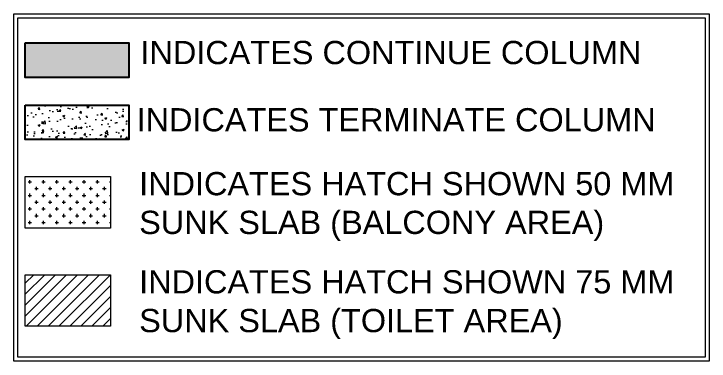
# Model space of a CAD drawing. Header units: millimetres. Extents: x 1255966 to 1543012, y 318612 to 465611.
# Drawn here: x 1397540 to 1406522, y 326481 to 330963 of the extents above; entities that cross this region are included whole.
import ezdxf

# ---------------------------------------------------------------- set-up
doc = ezdxf.new("R2010")
doc.units = ezdxf.units.MM
doc.header["$LTSCALE"] = 500
doc.header["$MEASUREMENT"] = 0
doc.layers.add('COLUMN', color=1, linetype='Continuous')
for name, color, linetype, lineweight in [('HATCH', 1, 'Continuous', 5), ('NON TOWER COL.', 2, 'Continuous', 13), ('RAFT LINE', 251, 'Continuous', 0), ('TEXT2MM', 3, 'Continuous', 18), ('TOWER AREA BEAM..', 3, 'Continuous', 20), ('TOWER COL HATCH', 253, 'Continuous', 20)]:
    doc.layers.add(name, color=color, linetype=linetype, lineweight=lineweight)
doc.styles.add('3mm', font='arial.ttf')

msp = doc.modelspace()

# ---------------------------------------------------------------- hatches: boundary and pattern name
at = {"layer": 'HATCH', "ltscale": 10}
h = msp.add_hatch(dxfattribs=at)
h.set_pattern_fill('CROSS', color=1, scale=350)
h.set_pattern_definition([(0, (-438.454, 40482.69), (87.5, 87.5), [43.75, -131.25]), (90, (-416.58, 40460.81), (-87.5, 87.5), [43.75, -131.25])])
h.paths.add_polyline_path([(1397687.5, 328862.3), (1398789.5, 328862.3), (1398789.5, 328197.7), (1397687.5, 328197.7)])
h = msp.add_hatch(dxfattribs=at)
h.set_pattern_fill('ANSI31', color=1, scale=800)
h.set_pattern_definition([(45, (-438.45, 41638.62), (-70.710678, 70.710678), [])])
h.paths.add_polyline_path([(1397687.5, 327594.9), (1398789.5, 327594.9), (1398789.5, 326930.3), (1397687.5, 326930.3)])
at = {"layer": 'NON TOWER COL.', "linetype": 'Continuous', "lineweight": 20}
h = msp.add_hatch(dxfattribs=at)
h.set_pattern_fill('AR-CONC', color=1, scale=1.485, style=0)
h.set_pattern_definition([(50, (1271115.98, 355893.55), (270.54423, -23.66954), [28.28925, -311.18175]), (355, (1271115.98, 355893.55), (-52.3365, 283.7194), [22.6314, -248.94627]), (100.45144, (1271138.52, 355891.58), (218.20775, 260.04986), [24.04216, -264.464]), (46.1842, (1271115.98, 355969), (402.5524, -62.43286), [42.4339, -466.7726]), (96.63556, (1271149.52, 355963.8), (352.5451, 367.4278), [36.0633, -396.6964]), (351.18415, (1271115.98, 355969), (352.5451, 367.4278), [33.947, -373.4177]), (21, (1271153.7, 355950.13), (225.14737, -151.86382), [28.28925, -311.18175]), (326, (1271153.7, 355950.13), (91.776, 273.51913), [22.6314, -248.9454]), (71.45144, (1271172.46, 355937.48), (316.9234, 121.6553), [24.04216, -264.46356]), (37.5, (1271115.98, 355893.55), (4.586576, 125.56423), [0, -245.92788, 0, -252.7173, 0, -249.88838]), (7.5, (1271115.98, 355893.55), (99.2272, 148.76815), [0, -144.08658, 0, -240.27003, 0, -95.24047]), (327.5, (1271031.86, 355893.55), (201.35203, -8.507185), [0, -94.2975, 0, -294.2082, 0, -390.39165]), (317.5, (1270994.14, 355893.55), (219.97183, 37.75834), [0, -122.58675, 0, -195.38442, 0, -277.23465])])
h.paths.add_polyline_path([(1397686.5, 329786.5), (1397686.5, 329341), (1399023, 329341), (1399023, 329786.5)])
at = {"layer": 'TOWER COL HATCH'}
h = msp.add_hatch(color=256, dxfattribs=at)
h.dxf.hatch_style = 1
h.paths.add_polyline_path([(1397687.5, 330588.8), (1397687.5, 330143.3), (1399024, 330143.3), (1399024, 330588.8)])

# ---------------------------------------------------------------- linework, layer by layer
at = {"layer": 'COLUMN', "color": 4}
for points, elevation in [([(1397687.5, 330588.8), (1399024, 330588.8), (1399024, 330143.3), (1397687.5, 330143.3)], 9.6), ([(1397686.5, 329786.5), (1399023, 329786.5), (1399023, 329341), (1397686.5, 329341)], 19.2)]:
    msp.add_lwpolyline(points, close=True, dxfattribs=dict(at, elevation=elevation))
at = {"layer": 'NON TOWER COL.', "color": 3, "lineweight": 20, "elevation": 9.6}
msp.add_lwpolyline([(1397687.5, 327594.9), (1398789.5, 327594.9), (1398789.5, 326930.3), (1397687.5, 326930.3)], close=True, dxfattribs=at)
at = {"layer": 'RAFT LINE', "color": 7}
for points in [[(1397540.1, 330962.9), (1406521.8, 330962.9), (1406521.8, 326480.6), (1397540.1, 326480.6)], [(1397588.8, 330914.1), (1406473.1, 330914.1), (1406473.1, 326529.4), (1397588.8, 326529.4)]]:
    msp.add_lwpolyline(points, close=True, dxfattribs=at)
at = {"layer": 'TOWER AREA BEAM..', "color": 3, "elevation": 9.6}
msp.add_lwpolyline([(1397687.5, 328862.3), (1398789.5, 328862.3), (1398789.5, 328197.7), (1397687.5, 328197.7)], close=True, dxfattribs=at)

# ---------------------------------------------------------------- texts
at = {"layer": 'TEXT2MM', "linetype": 'Continuous', "style": '3mm'}
for s, p in [('INDICATES CONTINUE COLUMN', (1399175.1, 330314.2, 9.6)), ('INDICATES TERMINATE COLUMN', (1399125.5, 329446.1, 28.8))]:
    msp.add_text(s, height=300, dxfattribs=at).set_placement(p)
at = {"layer": 'TEXT2MM', "ltscale": 10, "char_height": 300, "attachment_point": 1, "style": '3mm'}
for s, insert, width in [('INDICATES HATCH SHOWN 50 MM SUNK SLAB (BALCONY AREA) ', (1399158.4, 328921.5), 7236.314), ('INDICATES HATCH SHOWN 75 MM SUNK SLAB (TOILET AREA) ', (1399158.4, 327654.1), 7203.691)]:
    msp.add_mtext(s, dxfattribs=dict(at, insert=insert, width=width))

doc.saveas('drawing.dxf')
